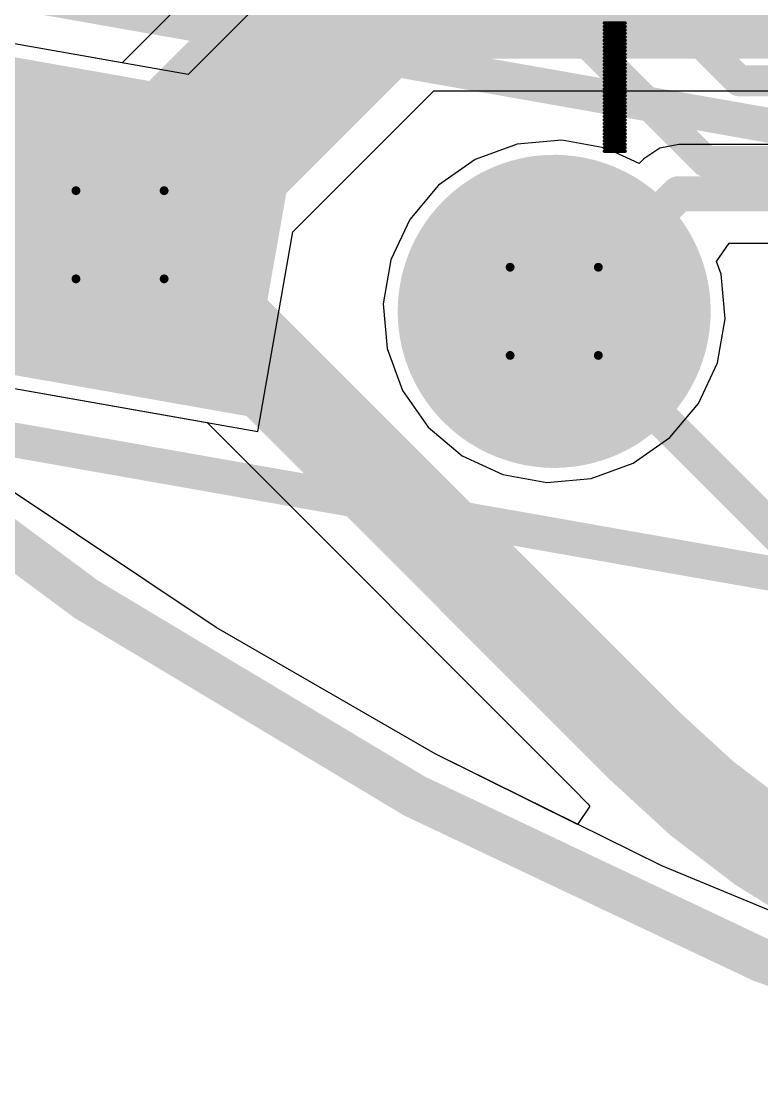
# Model space of a CAD drawing. Header units: inches. Extents: x -8 to 384, y -12 to 64.
# Drawn here: x 2.16 to 6.43, y -8.16 to -2.02 of the extents above; entities that cross this region are included whole.
import ezdxf

# ---------------------------------------------------------------- set-up
doc = ezdxf.new("R2010")
doc.units = ezdxf.units.IN
for name, color, linetype in [('Board_outline', 216, 'Continuous'), ('Bottom Layer', 5, 'Continuous'), ('Bottom Overlay', 54, 'Continuous'), ('Bottom Solder', 6, 'Continuous'), ('Drill Drawing', 1, 'Continuous'), ('Multi-Layer', 9, 'Continuous'), ('Pad Holes', 156, 'Continuous'), ('Top Layer', 1, 'Continuous'), ('Top Overlay', 2, 'Continuous'), ('Top Solder', 216, 'Continuous')]:
    doc.layers.add(name, color=color, linetype=linetype)

# ---------------------------------------------------------------- blocks, each defined once
blk = doc.blocks.new('HDR1X8_10')
at = {"layer": 'Bottom Layer'}
blk.add_hatch(color=5, dxfattribs=at).paths.add_polyline_path([(-0.7999996699999999, 0.7999996699999999), (0.7999996699999999, 0.7999996699999999), (0.7999996699999999, -0.7999996699999999), (-0.7999996699999999, -0.7999996699999999)])
h = blk.add_hatch(color=5, dxfattribs=at)
edge = h.paths.add_edge_path()
edge.add_arc((2.54000254, -2.54e-06), 0.7999984, 0, 360)
at = {"layer": 'Bottom Solder'}
blk.add_hatch(color=6, dxfattribs=at).paths.add_polyline_path([(-0.90159967, 0.90159967), (0.90159967, 0.90159967), (0.90159967, -0.90159967), (-0.90159967, -0.90159967)])
h = blk.add_hatch(color=6, dxfattribs=at)
edge = h.paths.add_edge_path()
edge.add_arc((2.54000254, -2.54e-06), 0.9015983999999999, 0, 360)
at = {"layer": 'Multi-Layer'}
blk.add_hatch(color=9, dxfattribs=at).paths.add_polyline_path([(-0.7999996699999999, 0.7999996699999999), (0.7999996699999999, 0.7999996699999999), (0.7999996699999999, -0.7999996699999999), (-0.7999996699999999, -0.7999996699999999)])
h = blk.add_hatch(color=9, dxfattribs=at)
edge = h.paths.add_edge_path()
edge.add_arc((2.54000254, -2.54e-06), 0.7999984, 0, 360)
at = {"layer": 'Pad Holes'}
h = blk.add_hatch(color=7, dxfattribs=at)
edge = h.paths.add_edge_path()
edge.add_arc((0, 0), 0.47500032, 0, 360)
h = blk.add_hatch(color=7, dxfattribs=at)
edge = h.paths.add_edge_path()
edge.add_arc((2.54000254, -2.54e-06), 0.47500032, 0, 360)
at = {"layer": 'Top Layer'}
blk.add_hatch(color=1, dxfattribs=at).paths.add_polyline_path([(-0.7999996699999999, 0.7999996699999999), (0.7999996699999999, 0.7999996699999999), (0.7999996699999999, -0.7999996699999999), (-0.7999996699999999, -0.7999996699999999)])
h = blk.add_hatch(color=1, dxfattribs=at)
edge = h.paths.add_edge_path()
edge.add_arc((2.54000254, -2.54e-06), 0.7999984, 0, 360)
at = {"layer": 'Top Solder'}
blk.add_hatch(color=216, dxfattribs=at).paths.add_polyline_path([(-0.90159967, 0.90159967), (0.90159967, 0.90159967), (0.90159967, -0.90159967), (-0.90159967, -0.90159967)])
h = blk.add_hatch(color=216, dxfattribs=at)
edge = h.paths.add_edge_path()
edge.add_arc((2.54000254, -2.54e-06), 0.9015983999999999, 0, 360)
at = {"layer": 'Top Overlay'}
for points in [[(-1.27, 1.27, 0.1999996, 0.1999996, 0), (19.05, 1.26999746, 0.1999996, 0.1999996, 0)], [(-1.27, -1.27, 0.1999996, 0.1999996, 0), (19.05, -1.27000254, 0.1999996, 0.1999996, 0)]]:
    blk.add_lwpolyline(points, format="xyseb", dxfattribs=at)

msp = doc.modelspace()

# ---------------------------------------------------------------- linework, layer by layer
at = {"layer": 'Board_outline'}
msp.add_lwpolyline([(37.53680072, 13.3604, 0.254, 0.254, 1), (-7.46320072, 13.3604, 0.254, 0.254, 1)], format="xyseb", close=True, dxfattribs=at)
at = {"layer": 'Bottom Layer'}
for p, q in [((3.8438074, -1.60589468), (3.12456322, -2.3251414)), ((3.12456322, -2.3251414), (1.93881502, -2.1160613)), ((1.59922972, -4.04194772), (3.23308218, -4.330039599999999)), ((3.23308218, -4.330039599999999), (5.33852628, -6.435493859999999)), ((3.285736379999999, -5.51146218), (2.07496918, -4.7024544)), ((4.546815899999999, -6.239543019999999), (3.285736379999999, -5.51146218)), ((5.36843986, -6.644726359999999), (4.546815899999999, -6.239543019999999)), ((5.33852628, -6.435493859999999), (5.42704528, -6.52594326)), ((5.43899598, -6.53913094), (5.36843986, -6.644726359999999)), ((5.42704528, -6.52594326), (5.43733736, -6.537678059999999)), ((5.43733736, -6.537678059999999), (5.43899598, -6.53913094))]:
    msp.add_line(p, q, dxfattribs=at)
for points in [[(5.3594, -1.4224, 0.1778, 0.1778, 0), (6.29919492, -2.36219492, 0.1778, 0.1778, 0)], [(4.89458, -1.61493708, 0.1778, 0.1778, 0), (6.106660379999999, -2.82701746, 0.1778, 0.1778, 0)], [(2.73196558, -3.24879716, 0.3809999999999999, 0.3809999999999999, 0), (4.21932354, -1.7614392, 0.3809999999999999, 0.3809999999999999, 0)], [(6.29919492, -2.36219492, 0.1778, 0.1778, 0), (10.20388612, -2.36219492, 0.1778, 0.1778, 0)], [(6.106660379999999, -2.82701746, 0.1778, 0.1778, 0), (9.590069719999999, -2.82701746, 0.1778, 0.1778, 0)], [(2.73196558, -3.24879716, 0.5588, 0.5588, 0), (2.81108658, -3.24879716, 0.5588, 0.5588, 0)], [(2.81108658, -3.24879716, 0.5588, 0.5588, 0), (5.75858386, -6.19630714, 0.5588, 0.5588, 0)], [(5.233380439999999, -3.68986562, 0.2032, 0.2032, 0), (8.33801482, -6.7945, 0.2032, 0.2032, 0)], [(5.75858386, -6.19630714, 0.5588, 0.5588, 0), (5.75860926, -6.19633, 0.5588, 0.5588, 0)], [(8.4735289, -7.56656094, 0.5588, 0.5588, -0.1618608794404778), (5.7586118, -6.19632746, 0.5588, 0.5588, 0)]]:
    msp.add_lwpolyline(points, format="xyseb", dxfattribs=at)
for points in [[(6.254744919999999, -2.36219492, 0.08889999999999999, 0.08889999999999999, 1), (6.343644919999999, -2.36219492, 0.08889999999999999, 0.08889999999999999, 1)], [(6.254744919999999, -2.36219492, 0.08889999999999999, 0.08889999999999999, 1), (6.343644919999999, -2.36219492, 0.08889999999999999, 0.08889999999999999, 1)], [(6.06221038, -2.82701746, 0.08889999999999999, 0.08889999999999999, 1), (6.15111038, -2.82701746, 0.08889999999999999, 0.08889999999999999, 1)], [(6.06221038, -2.82701746, 0.08889999999999999, 0.08889999999999999, 1), (6.15111038, -2.82701746, 0.08889999999999999, 0.08889999999999999, 1)], [(2.59226558, -3.24879716, 0.2794, 0.2794, 1), (2.87166558, -3.24879716, 0.2794, 0.2794, 1)], [(2.67138658, -3.24879716, 0.2794, 0.2794, 1), (2.95078658, -3.24879716, 0.2794, 0.2794, 1)], [(2.67138658, -3.24879716, 0.2794, 0.2794, 1), (2.95078658, -3.24879716, 0.2794, 0.2794, 1)], [(2.63671558, -3.24879716, 0.1905, 0.1905, 1), (2.82721558, -3.24879716, 0.1905, 0.1905, 1)], [(5.18258044, -3.68986562, 0.1016, 0.1016, 1), (5.284180439999999, -3.68986562, 0.1016, 0.1016, 1)], [(5.61888386, -6.19630714, 0.2794, 0.2794, 1), (5.898283859999999, -6.19630714, 0.2794, 0.2794, 1)], [(5.61888386, -6.19630714, 0.2794, 0.2794, 1), (5.898283859999999, -6.19630714, 0.2794, 0.2794, 1)], [(5.61890926, -6.19633, 0.2794, 0.2794, 1), (5.89830926, -6.19633, 0.2794, 0.2794, 1)], [(5.618911799999999, -6.19632746, 0.2794, 0.2794, 1), (5.8983118, -6.19632746, 0.2794, 0.2794, 1)]]:
    msp.add_lwpolyline(points, format="xyseb", close=True, dxfattribs=at)
at = {"layer": 'Bottom Overlay'}
for points in [[(5.52225464, -2.02939142, 0.019939, 0.019939, 0), (5.64189626, -2.02939142, 0.019939, 0.019939, 0)], [(5.52225464, -2.04933042, 0.019939, 0.019939, 0), (5.64189626, -2.04933042, 0.019939, 0.019939, 0)], [(5.52225464, -2.06927196, 0.019939, 0.019939, 0), (5.64189626, -2.06927196, 0.019939, 0.019939, 0)], [(5.52225464, -2.08921096, 0.019939, 0.019939, 0), (5.64189626, -2.08921096, 0.019939, 0.019939, 0)], [(5.52225464, -2.10914996, 0.019939, 0.019939, 0), (5.64189626, -2.10914996, 0.019939, 0.019939, 0)], [(5.52225464, -2.1290915, 0.019939, 0.019939, 0), (5.64189626, -2.1290915, 0.019939, 0.019939, 0)], [(5.52225464, -2.1490305, 0.019939, 0.019939, 0), (5.64189626, -2.1490305, 0.019939, 0.019939, 0)], [(5.52225464, -2.16897204, 0.019939, 0.019939, 0), (5.64189626, -2.16897204, 0.019939, 0.019939, 0)], [(5.52225464, -2.18891104, 0.019939, 0.019939, 0), (5.64189626, -2.18891104, 0.019939, 0.019939, 0)], [(5.52225464, -2.20885258, 0.019939, 0.019939, 0), (5.64189626, -2.20885258, 0.019939, 0.019939, 0)], [(5.52225464, -2.22879158, 0.019939, 0.019939, 0), (5.64189626, -2.22879158, 0.019939, 0.019939, 0)], [(5.52225464, -2.24873312, 0.019939, 0.019939, 0), (5.64189626, -2.24873312, 0.019939, 0.019939, 0)], [(5.52225464, -2.26867212, 0.019939, 0.019939, 0), (5.64189626, -2.26867212, 0.019939, 0.019939, 0)], [(5.52225464, -2.28861112, 0.019939, 0.019939, 0), (5.64189626, -2.28861112, 0.019939, 0.019939, 0)], [(5.52225464, -2.30855266, 0.019939, 0.019939, 0), (5.64189626, -2.30855266, 0.019939, 0.019939, 0)], [(5.52225464, -2.3284942, 0.019939, 0.019939, 0), (5.64189626, -2.3284942, 0.019939, 0.019939, 0)], [(5.52225464, -2.3484332, 0.019939, 0.019939, 0), (5.64189626, -2.3484332, 0.019939, 0.019939, 0)], [(5.52225464, -2.3683722, 0.019939, 0.019939, 0), (5.64189626, -2.3683722, 0.019939, 0.019939, 0)], [(5.52225464, -2.38831374, 0.019939, 0.019939, 0), (5.64189626, -2.38831374, 0.019939, 0.019939, 0)], [(5.52225464, -2.40825274, 0.019939, 0.019939, 0), (5.64189626, -2.40825274, 0.019939, 0.019939, 0)], [(5.52225464, -2.42819428, 0.019939, 0.019939, 0), (5.64189626, -2.42819428, 0.019939, 0.019939, 0)], [(5.52225464, -2.44813328, 0.019939, 0.019939, 0), (5.64189626, -2.44813328, 0.019939, 0.019939, 0)], [(5.52225464, -2.46807482, 0.019939, 0.019939, 0), (5.64189626, -2.46807482, 0.019939, 0.019939, 0)], [(5.52225464, -2.488013819999999, 0.019939, 0.019939, 0), (5.64189626, -2.488013819999999, 0.019939, 0.019939, 0)], [(5.52225464, -2.50795536, 0.019939, 0.019939, 0), (5.64189626, -2.50795536, 0.019939, 0.019939, 0)], [(5.52225464, -2.52789436, 0.019939, 0.019939, 0), (5.64189626, -2.52789436, 0.019939, 0.019939, 0)], [(5.52225464, -2.54783336, 0.019939, 0.019939, 0), (5.64189626, -2.54783336, 0.019939, 0.019939, 0)], [(5.52225464, -2.5677749, 0.019939, 0.019939, 0), (5.64189626, -2.5677749, 0.019939, 0.019939, 0)], [(5.52225464, -2.5877139, 0.019939, 0.019939, 0), (5.64189626, -2.5877139, 0.019939, 0.019939, 0)], [(5.52225464, -2.6076529, 0.019939, 0.019939, 0), (5.64189626, -2.6076529, 0.019939, 0.019939, 0)], [(5.52225464, -2.62759698, 0.019939, 0.019939, 0), (5.64189626, -2.62759698, 0.019939, 0.019939, 0)], [(5.52225464, -2.64753598, 0.019939, 0.019939, 0), (5.64189626, -2.64753598, 0.019939, 0.019939, 0)], [(5.52225464, -2.66747498, 0.019939, 0.019939, 0), (5.64189626, -2.66747498, 0.019939, 0.019939, 0)], [(5.52225464, -2.68741652, 0.019939, 0.019939, 0), (5.64189626, -2.68741652, 0.019939, 0.019939, 0)], [(5.52225464, -2.70735552, 0.019939, 0.019939, 0), (5.64189626, -2.70735552, 0.019939, 0.019939, 0)], [(5.52225464, -2.72729452, 0.019939, 0.019939, 0), (5.64189626, -2.72729452, 0.019939, 0.019939, 0)], [(5.52225464, -2.74723606, 0.019939, 0.019939, 0), (5.64189626, -2.74723606, 0.019939, 0.019939, 0)], [(5.52225464, -2.7671776, 0.019939, 0.019939, 0), (5.64189626, -2.7671776, 0.019939, 0.019939, 0)]]:
    msp.add_lwpolyline(points, format="xyseb", dxfattribs=at)
for points in [[(5.51727116, -2.02939142, 0.0099695, 0.0099695, 1), (5.52723812, -2.02939142, 0.0099695, 0.0099695, 1)], [(5.636912779999999, -2.02939142, 0.0099695, 0.0099695, 1), (5.646879739999999, -2.02939142, 0.0099695, 0.0099695, 1)], [(5.51727116, -2.04933042, 0.0099695, 0.0099695, 1), (5.52723812, -2.04933042, 0.0099695, 0.0099695, 1)], [(5.51727116, -2.06927196, 0.0099695, 0.0099695, 1), (5.52723812, -2.06927196, 0.0099695, 0.0099695, 1)], [(5.51727116, -2.08921096, 0.0099695, 0.0099695, 1), (5.52723812, -2.08921096, 0.0099695, 0.0099695, 1)], [(5.636912779999999, -2.04933042, 0.0099695, 0.0099695, 1), (5.646879739999999, -2.04933042, 0.0099695, 0.0099695, 1)], [(5.636912779999999, -2.06927196, 0.0099695, 0.0099695, 1), (5.646879739999999, -2.06927196, 0.0099695, 0.0099695, 1)], [(5.636912779999999, -2.08921096, 0.0099695, 0.0099695, 1), (5.646879739999999, -2.08921096, 0.0099695, 0.0099695, 1)], [(5.51727116, -2.10914996, 0.0099695, 0.0099695, 1), (5.52723812, -2.10914996, 0.0099695, 0.0099695, 1)], [(5.51727116, -2.1290915, 0.0099695, 0.0099695, 1), (5.52723812, -2.1290915, 0.0099695, 0.0099695, 1)], [(5.51727116, -2.1490305, 0.0099695, 0.0099695, 1), (5.52723812, -2.1490305, 0.0099695, 0.0099695, 1)], [(5.636912779999999, -2.10914996, 0.0099695, 0.0099695, 1), (5.646879739999999, -2.10914996, 0.0099695, 0.0099695, 1)], [(5.636912779999999, -2.1290915, 0.0099695, 0.0099695, 1), (5.646879739999999, -2.1290915, 0.0099695, 0.0099695, 1)], [(5.636912779999999, -2.1490305, 0.0099695, 0.0099695, 1), (5.646879739999999, -2.1490305, 0.0099695, 0.0099695, 1)], [(5.51727116, -2.16897204, 0.0099695, 0.0099695, 1), (5.52723812, -2.16897204, 0.0099695, 0.0099695, 1)], [(5.51727116, -2.18891104, 0.0099695, 0.0099695, 1), (5.52723812, -2.18891104, 0.0099695, 0.0099695, 1)], [(5.51727116, -2.20885258, 0.0099695, 0.0099695, 1), (5.52723812, -2.20885258, 0.0099695, 0.0099695, 1)], [(5.636912779999999, -2.16897204, 0.0099695, 0.0099695, 1), (5.646879739999999, -2.16897204, 0.0099695, 0.0099695, 1)], [(5.636912779999999, -2.18891104, 0.0099695, 0.0099695, 1), (5.646879739999999, -2.18891104, 0.0099695, 0.0099695, 1)], [(5.636912779999999, -2.20885258, 0.0099695, 0.0099695, 1), (5.646879739999999, -2.20885258, 0.0099695, 0.0099695, 1)], [(5.51727116, -2.22879158, 0.0099695, 0.0099695, 1), (5.52723812, -2.22879158, 0.0099695, 0.0099695, 1)], [(5.51727116, -2.24873312, 0.0099695, 0.0099695, 1), (5.52723812, -2.24873312, 0.0099695, 0.0099695, 1)], [(5.51727116, -2.26867212, 0.0099695, 0.0099695, 1), (5.52723812, -2.26867212, 0.0099695, 0.0099695, 1)], [(5.636912779999999, -2.22879158, 0.0099695, 0.0099695, 1), (5.646879739999999, -2.22879158, 0.0099695, 0.0099695, 1)], [(5.636912779999999, -2.24873312, 0.0099695, 0.0099695, 1), (5.646879739999999, -2.24873312, 0.0099695, 0.0099695, 1)], [(5.636912779999999, -2.26867212, 0.0099695, 0.0099695, 1), (5.646879739999999, -2.26867212, 0.0099695, 0.0099695, 1)], [(5.51727116, -2.28861112, 0.0099695, 0.0099695, 1), (5.52723812, -2.28861112, 0.0099695, 0.0099695, 1)], [(5.51727116, -2.30855266, 0.0099695, 0.0099695, 1), (5.52723812, -2.30855266, 0.0099695, 0.0099695, 1)], [(5.51727116, -2.3284942, 0.0099695, 0.0099695, 1), (5.52723812, -2.3284942, 0.0099695, 0.0099695, 1)], [(5.636912779999999, -2.28861112, 0.0099695, 0.0099695, 1), (5.646879739999999, -2.28861112, 0.0099695, 0.0099695, 1)], [(5.636912779999999, -2.30855266, 0.0099695, 0.0099695, 1), (5.646879739999999, -2.30855266, 0.0099695, 0.0099695, 1)], [(5.636912779999999, -2.3284942, 0.0099695, 0.0099695, 1), (5.646879739999999, -2.3284942, 0.0099695, 0.0099695, 1)], [(5.51727116, -2.3484332, 0.0099695, 0.0099695, 1), (5.52723812, -2.3484332, 0.0099695, 0.0099695, 1)], [(5.51727116, -2.3683722, 0.0099695, 0.0099695, 1), (5.52723812, -2.3683722, 0.0099695, 0.0099695, 1)], [(5.51727116, -2.38831374, 0.0099695, 0.0099695, 1), (5.52723812, -2.38831374, 0.0099695, 0.0099695, 1)], [(5.636912779999999, -2.3484332, 0.0099695, 0.0099695, 1), (5.646879739999999, -2.3484332, 0.0099695, 0.0099695, 1)], [(5.636912779999999, -2.3683722, 0.0099695, 0.0099695, 1), (5.646879739999999, -2.3683722, 0.0099695, 0.0099695, 1)], [(5.636912779999999, -2.38831374, 0.0099695, 0.0099695, 1), (5.646879739999999, -2.38831374, 0.0099695, 0.0099695, 1)], [(5.51727116, -2.40825274, 0.0099695, 0.0099695, 1), (5.52723812, -2.40825274, 0.0099695, 0.0099695, 1)], [(5.51727116, -2.42819428, 0.0099695, 0.0099695, 1), (5.52723812, -2.42819428, 0.0099695, 0.0099695, 1)], [(5.51727116, -2.44813328, 0.0099695, 0.0099695, 1), (5.52723812, -2.44813328, 0.0099695, 0.0099695, 1)], [(5.636912779999999, -2.40825274, 0.0099695, 0.0099695, 1), (5.646879739999999, -2.40825274, 0.0099695, 0.0099695, 1)], [(5.636912779999999, -2.42819428, 0.0099695, 0.0099695, 1), (5.646879739999999, -2.42819428, 0.0099695, 0.0099695, 1)], [(5.636912779999999, -2.44813328, 0.0099695, 0.0099695, 1), (5.646879739999999, -2.44813328, 0.0099695, 0.0099695, 1)], [(5.51727116, -2.46807482, 0.0099695, 0.0099695, 1), (5.52723812, -2.46807482, 0.0099695, 0.0099695, 1)], [(5.51727116, -2.488013819999999, 0.0099695, 0.0099695, 1), (5.52723812, -2.488013819999999, 0.0099695, 0.0099695, 1)], [(5.51727116, -2.50795536, 0.0099695, 0.0099695, 1), (5.52723812, -2.50795536, 0.0099695, 0.0099695, 1)], [(5.51727116, -2.52789436, 0.0099695, 0.0099695, 1), (5.52723812, -2.52789436, 0.0099695, 0.0099695, 1)], [(5.636912779999999, -2.46807482, 0.0099695, 0.0099695, 1), (5.646879739999999, -2.46807482, 0.0099695, 0.0099695, 1)], [(5.636912779999999, -2.488013819999999, 0.0099695, 0.0099695, 1), (5.646879739999999, -2.488013819999999, 0.0099695, 0.0099695, 1)], [(5.636912779999999, -2.50795536, 0.0099695, 0.0099695, 1), (5.646879739999999, -2.50795536, 0.0099695, 0.0099695, 1)], [(5.636912779999999, -2.52789436, 0.0099695, 0.0099695, 1), (5.646879739999999, -2.52789436, 0.0099695, 0.0099695, 1)], [(5.51727116, -2.54783336, 0.0099695, 0.0099695, 1), (5.52723812, -2.54783336, 0.0099695, 0.0099695, 1)], [(5.51727116, -2.5677749, 0.0099695, 0.0099695, 1), (5.52723812, -2.5677749, 0.0099695, 0.0099695, 1)], [(5.51727116, -2.5877139, 0.0099695, 0.0099695, 1), (5.52723812, -2.5877139, 0.0099695, 0.0099695, 1)], [(5.636912779999999, -2.54783336, 0.0099695, 0.0099695, 1), (5.646879739999999, -2.54783336, 0.0099695, 0.0099695, 1)], [(5.636912779999999, -2.5677749, 0.0099695, 0.0099695, 1), (5.646879739999999, -2.5677749, 0.0099695, 0.0099695, 1)], [(5.636912779999999, -2.5877139, 0.0099695, 0.0099695, 1), (5.646879739999999, -2.5877139, 0.0099695, 0.0099695, 1)], [(5.51727116, -2.6076529, 0.0099695, 0.0099695, 1), (5.52723812, -2.6076529, 0.0099695, 0.0099695, 1)], [(5.51727116, -2.62759698, 0.0099695, 0.0099695, 1), (5.52723812, -2.62759698, 0.0099695, 0.0099695, 1)], [(5.51727116, -2.64753598, 0.0099695, 0.0099695, 1), (5.52723812, -2.64753598, 0.0099695, 0.0099695, 1)], [(5.636912779999999, -2.6076529, 0.0099695, 0.0099695, 1), (5.646879739999999, -2.6076529, 0.0099695, 0.0099695, 1)], [(5.636912779999999, -2.62759698, 0.0099695, 0.0099695, 1), (5.646879739999999, -2.62759698, 0.0099695, 0.0099695, 1)], [(5.636912779999999, -2.64753598, 0.0099695, 0.0099695, 1), (5.646879739999999, -2.64753598, 0.0099695, 0.0099695, 1)], [(5.51727116, -2.66747498, 0.0099695, 0.0099695, 1), (5.52723812, -2.66747498, 0.0099695, 0.0099695, 1)], [(5.51727116, -2.68741652, 0.0099695, 0.0099695, 1), (5.52723812, -2.68741652, 0.0099695, 0.0099695, 1)], [(5.51727116, -2.70735552, 0.0099695, 0.0099695, 1), (5.52723812, -2.70735552, 0.0099695, 0.0099695, 1)], [(5.636912779999999, -2.66747498, 0.0099695, 0.0099695, 1), (5.646879739999999, -2.66747498, 0.0099695, 0.0099695, 1)], [(5.636912779999999, -2.68741652, 0.0099695, 0.0099695, 1), (5.646879739999999, -2.68741652, 0.0099695, 0.0099695, 1)], [(5.636912779999999, -2.70735552, 0.0099695, 0.0099695, 1), (5.646879739999999, -2.70735552, 0.0099695, 0.0099695, 1)], [(5.51727116, -2.72729452, 0.0099695, 0.0099695, 1), (5.52723812, -2.72729452, 0.0099695, 0.0099695, 1)], [(5.51727116, -2.74723606, 0.0099695, 0.0099695, 1), (5.52723812, -2.74723606, 0.0099695, 0.0099695, 1)], [(5.51727116, -2.7671776, 0.0099695, 0.0099695, 1), (5.52723812, -2.7671776, 0.0099695, 0.0099695, 1)], [(5.636912779999999, -2.72729452, 0.0099695, 0.0099695, 1), (5.646879739999999, -2.72729452, 0.0099695, 0.0099695, 1)], [(5.636912779999999, -2.74723606, 0.0099695, 0.0099695, 1), (5.646879739999999, -2.74723606, 0.0099695, 0.0099695, 1)], [(5.636912779999999, -2.7671776, 0.0099695, 0.0099695, 1), (5.646879739999999, -2.7671776, 0.0099695, 0.0099695, 1)]]:
    msp.add_lwpolyline(points, format="xyseb", close=True, dxfattribs=at)
at = {"layer": 'Drill Drawing'}
for points in [[(2.47796558, -2.99479716, 0.0508, 0.0508, 0), (2.98596558, -2.99479716, 0.0508, 0.0508, 0)], [(2.47796558, -3.50279716, 0.0508, 0.0508, 0), (2.47796558, -2.99479716, 0.0508, 0.0508, 0)], [(2.98596558, -3.50279716, 0.0508, 0.0508, 0), (2.98596558, -2.99479716, 0.0508, 0.0508, 0)], [(4.97938044, -3.43586562, 0.0508, 0.0508, 0), (5.48738044, -3.43586562, 0.0508, 0.0508, 0)], [(4.97938044, -3.94386562, 0.0508, 0.0508, 0), (4.97938044, -3.43586562, 0.0508, 0.0508, 0)], [(5.48738044, -3.94386562, 0.0508, 0.0508, 0), (5.48738044, -3.43586562, 0.0508, 0.0508, 0)], [(2.47796558, -3.50279716, 0.0508, 0.0508, 0), (2.98596558, -3.50279716, 0.0508, 0.0508, 0)], [(4.97938044, -3.94386562, 0.0508, 0.0508, 0), (5.48738044, -3.94386562, 0.0508, 0.0508, 0)]]:
    msp.add_lwpolyline(points, format="xyseb", dxfattribs=at)
for points in [[(2.46526558, -2.99479716, 0.0254, 0.0254, 1), (2.49066558, -2.99479716, 0.0254, 0.0254, 1)], [(2.46526558, -2.99479716, 0.0254, 0.0254, 1), (2.49066558, -2.99479716, 0.0254, 0.0254, 1)], [(2.97326558, -2.99479716, 0.0254, 0.0254, 1), (2.99866558, -2.99479716, 0.0254, 0.0254, 1)], [(2.97326558, -2.99479716, 0.0254, 0.0254, 1), (2.99866558, -2.99479716, 0.0254, 0.0254, 1)], [(4.96668044, -3.43586562, 0.0254, 0.0254, 1), (4.99208044, -3.43586562, 0.0254, 0.0254, 1)], [(4.96668044, -3.43586562, 0.0254, 0.0254, 1), (4.99208044, -3.43586562, 0.0254, 0.0254, 1)], [(5.474680439999999, -3.43586562, 0.0254, 0.0254, 1), (5.50008044, -3.43586562, 0.0254, 0.0254, 1)], [(5.474680439999999, -3.43586562, 0.0254, 0.0254, 1), (5.50008044, -3.43586562, 0.0254, 0.0254, 1)], [(2.46526558, -3.50279716, 0.0254, 0.0254, 1), (2.49066558, -3.50279716, 0.0254, 0.0254, 1)], [(2.46526558, -3.50279716, 0.0254, 0.0254, 1), (2.49066558, -3.50279716, 0.0254, 0.0254, 1)], [(2.97326558, -3.50279716, 0.0254, 0.0254, 1), (2.99866558, -3.50279716, 0.0254, 0.0254, 1)], [(2.97326558, -3.50279716, 0.0254, 0.0254, 1), (2.99866558, -3.50279716, 0.0254, 0.0254, 1)], [(4.96668044, -3.94386562, 0.0254, 0.0254, 1), (4.99208044, -3.94386562, 0.0254, 0.0254, 1)], [(4.96668044, -3.94386562, 0.0254, 0.0254, 1), (4.99208044, -3.94386562, 0.0254, 0.0254, 1)], [(5.474680439999999, -3.94386562, 0.0254, 0.0254, 1), (5.50008044, -3.94386562, 0.0254, 0.0254, 1)], [(5.474680439999999, -3.94386562, 0.0254, 0.0254, 1), (5.50008044, -3.94386562, 0.0254, 0.0254, 1)]]:
    msp.add_lwpolyline(points, format="xyseb", close=True, dxfattribs=at)
at = {"layer": 'Top Layer'}
for p, q in [((3.76444256, -1.23808236), (2.74441666, -2.2581108)), ((2.74441666, -2.2581108), (1.93881502, -2.1160613)), ((3.7279834, -3.23101462), (4.54008236, -2.4189182)), ((4.54008236, -2.4189182), (7.24887806, -2.4189182)), ((5.01992138, -2.7270075), (4.77798638, -2.81506422)), ((5.27640042, -2.70456914), (5.01992138, -2.7270075)), ((5.5299483, -2.74927568), (5.27640042, -2.70456914)), ((5.721931659999999, -2.83879798), (5.5299483, -2.74927568)), ((5.84158598, -2.74980908), (5.74916554, -2.81156156)), ((5.95060278, -2.72812256), (5.84158598, -2.74980908)), ((5.95061548, -2.7281251), (5.95060278, -2.72812256)), ((13.00322774, -2.7281251), (5.95061548, -2.7281251)), ((4.77798638, -2.81506422), (4.56708764, -2.96273728)), ((5.74916046, -2.81156918), (5.721931659999999, -2.83879798)), ((5.74916554, -2.81156156), (5.74916046, -2.81156918)), ((4.56708764, -2.96273728), (4.40159648, -3.15996066)), ((4.40159648, -3.15996066), (4.2927905, -3.39329776)), ((3.52511614, -4.38153302), (3.7279834, -3.23101462)), ((6.16912152, -3.40190582), (6.241968719999999, -3.2978725)), ((6.241968719999999, -3.2978725), (7.01788538, -3.2978725)), ((4.2927905, -3.39329776), (4.24808396, -3.64684564)), ((6.19623856, -3.47640656), (6.16912152, -3.40190582)), ((6.218676919999999, -3.7328856), (6.19623856, -3.47640656)), ((4.24808396, -3.64684564), (4.27052232, -3.90332468)), ((6.173970379999999, -3.98643348), (6.218676919999999, -3.7328856)), ((4.27052232, -3.90332468), (4.35857904, -4.14525968)), ((6.0651644, -4.21977058), (6.173970379999999, -3.98643348)), ((1.59922972, -4.04194772), (3.52511614, -4.38153302)), ((4.35857904, -4.14525968), (4.506252099999999, -4.35615842)), ((5.899673239999999, -4.41699396), (6.0651644, -4.21977058)), ((4.506252099999999, -4.35615842), (4.70347548, -4.52164958)), ((5.6887745, -4.56466702), (5.899673239999999, -4.41699396)), ((4.70347548, -4.52164958), (4.93681258, -4.63045556)), ((5.4468395, -4.65272374), (5.6887745, -4.56466702)), ((4.93681258, -4.63045556), (5.19036046, -4.6751621)), ((5.19036046, -4.6751621), (5.4468395, -4.65272374)), ((3.285736379999999, -5.51146218), (2.07496918, -4.7024544)), ((4.546815899999999, -6.239543019999999), (3.285736379999999, -5.51146218)), ((5.8528331, -6.8836032), (4.546815899999999, -6.239543019999999)), ((7.19819744, -7.440871579999999), (5.8528331, -6.8836032))]:
    msp.add_line(p, q, dxfattribs=at)
for points in [[(2.73196558, -3.24879716, 1.016, 1.016, 0), (4.25356274, -1.7272, 1.016, 1.016, 0)], [(4.25356274, -1.7272, 1.016, 1.016, 0), (7.24887806, -1.7272, 1.016, 1.016, 0)], [(5.27373596, -3.68986562, 0.2032, 0.2032, 0), (5.95060278, -3.0129988, 0.2032, 0.2032, 0)], [(5.95060278, -3.0129988, 0.2032, 0.2032, 0), (13.12122852, -3.0129988, 0.2032, 0.2032, 0)], [(5.233380439999999, -3.68986562, 0.2032, 0.2032, 0), (5.27373596, -3.68986562, 0.2032, 0.2032, 0)]]:
    msp.add_lwpolyline(points, format="xyseb", dxfattribs=at)
for points in [[(3.99956274, -1.7272, 0.508, 0.508, 1), (4.50756274, -1.7272, 0.508, 0.508, 1)], [(3.99956274, -1.7272, 0.508, 0.508, 1), (4.50756274, -1.7272, 0.508, 0.508, 1)], [(2.47796558, -3.24879716, 0.508, 0.508, 1), (2.98596558, -3.24879716, 0.508, 0.508, 1)], [(5.89980278, -3.0129988, 0.1016, 0.1016, 1), (6.001402779999999, -3.0129988, 0.1016, 0.1016, 1)], [(5.89980278, -3.0129988, 0.1016, 0.1016, 1), (6.001402779999999, -3.0129988, 0.1016, 0.1016, 1)], [(5.18258044, -3.68986562, 0.1016, 0.1016, 1), (5.284180439999999, -3.68986562, 0.1016, 0.1016, 1)], [(5.222935959999999, -3.68986562, 0.1016, 0.1016, 1), (5.32453596, -3.68986562, 0.1016, 0.1016, 1)], [(5.222935959999999, -3.68986562, 0.1016, 0.1016, 1), (5.32453596, -3.68986562, 0.1016, 0.1016, 1)]]:
    msp.add_lwpolyline(points, format="xyseb", close=True, dxfattribs=at)

# ---------------------------------------------------------------- block references
at = {"rotation": 350.0000000000001}
msp.add_blockref('HDR1X8_10', (2.73196558, -3.24879716), dxfattribs=at)

doc.saveas('drawing.dxf')
